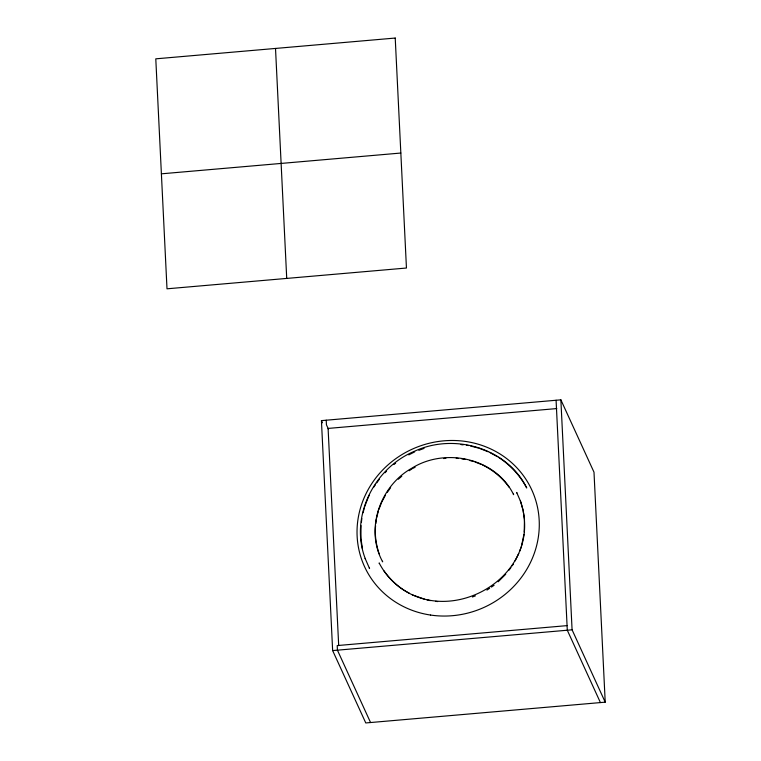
<?xml version="1.0" encoding="UTF-8"?>
<svg xmlns="http://www.w3.org/2000/svg" width="761" height="761" viewBox="0 0 761 761"><rect width="100%" height="100%" fill="white"/><g stroke="black" fill="none" stroke-linecap="round" stroke-linejoin="round"><path stroke-width="1.14" d="M361.028 525.575L360.933 538.484L362.474 548.89M361.437 522.056L361.836 518.536M375.582 525.775C374.631 535.259 376.153 544.857 379.168 553.856M375.829 523.578L376.334 519.173M523.958 534.346L521.314 546.902M524.224 532.034L524.472 519.325L523.283 511.363M363.111 512.743L364.253 508.129M376.6 518.098L378.474 510.517M364.538 506.969L368.039 497.922M378.883 509.47L381.718 502.146L385.466 495.173M518.764 553.494L515.102 560.924M519.611 551.297L520.885 547.996M368.429 496.923L369.456 495.011M373.575 487.363L375.468 484.69M376.733 482.902L379.263 479.344M387.32 492.319L390.612 487.677M509.109 570.122L510.954 567.525M512.182 565.794L513.409 564.063M385.066 472.762L386.55 471.135M505.723 574.232L498.16 581.775M393.97 464.552L395.644 463.107M398.307 479.23L401.789 476.224M409.18 470.745L412.053 468.814M486.954 590.089L489.627 588.291M491.416 587.083L494.098 585.276M408.781 454.897L414.697 451.863M413.08 468.291L415.135 467.235M418.854 450.322L424.058 448.391M472.372 596.995L475.406 595.873M443.606 458.56L445.889 458.293M161.399 173.822L400.838 153.037M321.427 420.624L560.867 399.839L593.999 472.191L605.214 702.165L365.775 722.95L332.643 650.588L321.427 420.624L322.417 422.783M556.776 408.571L328.096 428.424L338.693 645.632M567.069 625.628L337.209 645.575L337.427 650.179L370.559 722.531M332.643 650.588L572.082 629.813L605.214 702.165M461.023 444.586L463.192 444.862M466.436 445.271L468.605 445.546M456.172 458.189L458.426 458.474M461.813 458.902L465.19 459.33M435.52 601.314L437.623 601.58M470.707 446.079L478.051 447.953M469.566 460.453L473.941 461.566M424.514 599.183L412.31 594.864M426.816 599.773L430.26 600.648M479.107 448.219L488.115 451.768M474.988 461.975L481.247 464.429M490.16 452.728L497.437 456.724M482.284 464.847C492.919 469.946 502.222 477.632 509.099 487.221M409.237 593.18C396.319 586.626 385.808 575.754 379.13 562.95L379.397 563.53M498.484 457.294C510.298 464.961 520.105 475.53 526.726 487.972C507.035 447.868 454.003 432.79 414.431 451.283C374.051 468.005 349.242 517.261 365.375 558.964M383.896 570.788C433.304 639.773 548.253 581.518 520.324 500.824M516.909 493.004L516.643 492.424L520.581 501.404L523.121 510.222M513.371 494.108L513.637 494.688C495.811 458.055 445.375 447.135 411.787 468.234C380.005 485.946 364.785 529.256 382.669 561.846L382.403 561.266M600.419 702.584L567.297 630.222L556.082 400.248M328.419 429.118L326.44 424.8L326.212 420.205M369.313 567.982L369.57 568.562L365.109 558.393M560.867 399.839L572.082 629.813M275.511 48.438L286.726 278.412M395.225 38.05L155.786 58.835L167.001 288.809L406.45 268.024L395.225 38.05M430.583 615.059A91.995 86.878 -24.6 0 0 534.384 496.286A91.995 86.878 -24.6 0 0 379.501 473.456A91.995 86.878 -24.6 0 0 430.583 615.059"/></g></svg>
